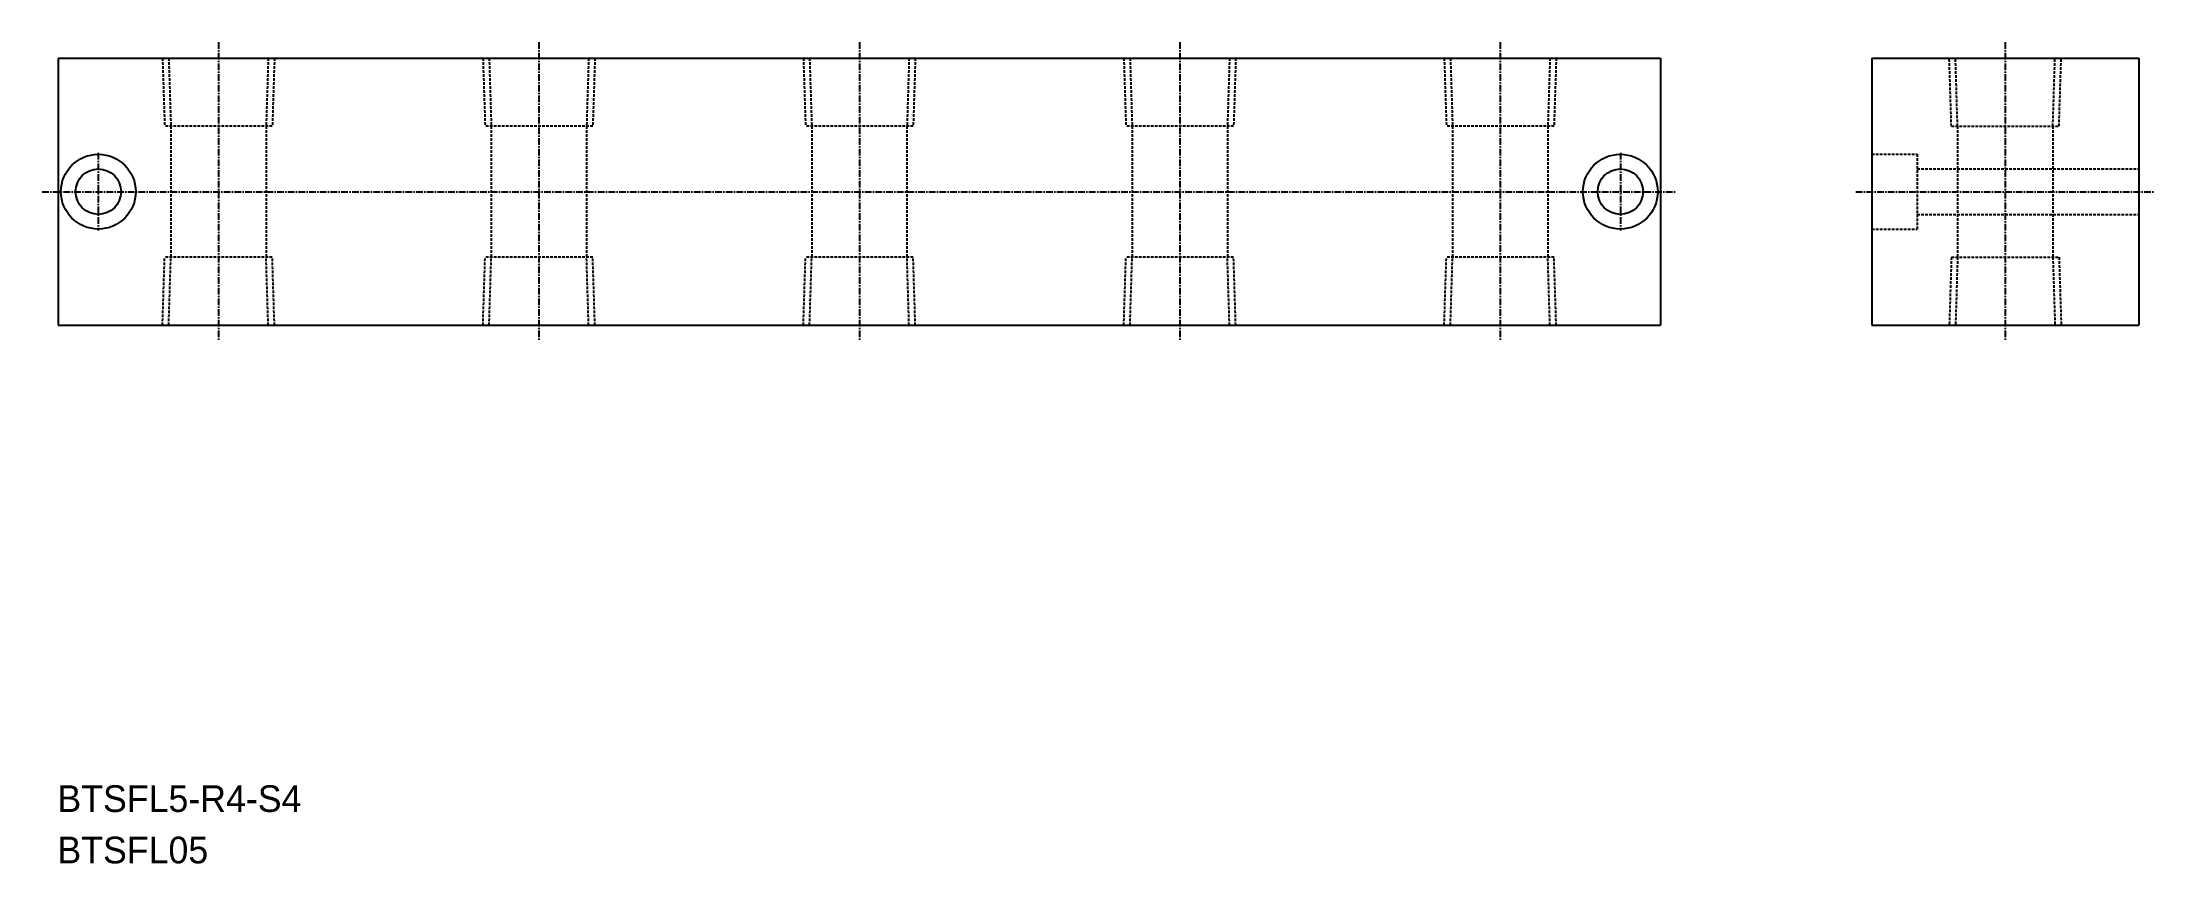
# Model space of a CAD drawing. Extents: x 2995 to 3391, y 8664 to 8818.
import ezdxf

# ---------------------------------------------------------------- set-up
doc = ezdxf.new("R2010")
doc.units = 0
doc.linetypes.add('CENTER', pattern=[2, 1.25, -0.25, 0.25, -0.25])
doc.linetypes.add('DASHED', pattern=[0.75, 0.5, -0.25])
doc.layers.get('0').update_dxf_attribs({"linetype": 'CONTINUOUS'})
doc.layers.add('CENTER', color=1, linetype='CENTER')

msp = doc.modelspace()

# ---------------------------------------------------------------- linework, layer by layer
at = {"color": 7, "linetype": 'CONTINUOUS'}
for p, q in [((2998.3, 8814.52), (3298.3, 8814.52)), ((2998.3, 8814.52), (2998.3, 8764.52)), ((3298.3, 8814.52), (3298.3, 8764.52)), ((3337.86, 8814.52), (3387.86, 8814.52)), ((3337.86, 8814.52), (3337.86, 8764.52)), ((3387.86, 8814.52), (3387.86, 8764.52)), ((2998.3, 8764.52), (3298.3, 8764.52)), ((3337.86, 8764.52), (3387.86, 8764.52))]:
    msp.add_line(p, q, dxfattribs=at)
at = {"color": 3, "linetype": 'DASHED'}
for p, q in [((3017.82, 8814.52), (3018.22, 8801.82)), ((3018.98, 8814.52), (3019.38, 8801.82)), ((3037.61, 8814.52), (3037.22, 8801.82)), ((3038.78, 8814.52), (3038.38, 8801.82)), ((3077.82, 8814.52), (3078.22, 8801.82)), ((3078.98, 8814.52), (3079.38, 8801.82)), ((3097.61, 8814.52), (3097.22, 8801.82)), ((3098.78, 8814.52), (3098.38, 8801.82)), ((3137.82, 8814.52), (3138.22, 8801.82)), ((3138.98, 8814.52), (3139.38, 8801.82)), ((3157.61, 8814.52), (3157.22, 8801.82)), ((3158.78, 8814.52), (3158.38, 8801.82)), ((3197.82, 8814.52), (3198.22, 8801.82)), ((3198.98, 8814.52), (3199.38, 8801.82)), ((3217.61, 8814.52), (3217.22, 8801.82)), ((3218.78, 8814.52), (3218.38, 8801.82)), ((3257.82, 8814.52), (3258.22, 8801.82)), ((3258.98, 8814.52), (3259.38, 8801.82)), ((3277.61, 8814.52), (3277.22, 8801.82)), ((3278.78, 8814.52), (3278.38, 8801.82)), ((3352.78, 8801.82), (3352.39, 8814.52)), ((3353.94, 8801.82), (3353.55, 8814.52)), ((3371.78, 8801.82), (3372.18, 8814.52)), ((3372.94, 8801.82), (3373.34, 8814.52)), ((3038.38, 8801.82), (3018.22, 8801.82)), ((3019.38, 8801.82), (3019.38, 8777.22)), ((3037.22, 8801.82), (3037.22, 8777.22)), ((3098.38, 8801.82), (3078.22, 8801.82)), ((3079.38, 8801.82), (3079.38, 8777.22)), ((3097.22, 8801.82), (3097.22, 8777.22)), ((3158.38, 8801.82), (3138.22, 8801.82)), ((3139.38, 8801.82), (3139.38, 8777.22)), ((3157.22, 8801.82), (3157.22, 8777.22)), ((3218.38, 8801.82), (3198.22, 8801.82)), ((3199.38, 8801.82), (3199.38, 8777.22)), ((3217.22, 8801.82), (3217.22, 8777.22)), ((3278.38, 8801.82), (3258.22, 8801.82)), ((3259.38, 8801.82), (3259.38, 8777.22)), ((3277.22, 8801.82), (3277.22, 8777.22)), ((3352.78, 8801.82), (3372.94, 8801.82)), ((3353.94, 8801.82), (3353.94, 8777.22)), ((3371.78, 8801.82), (3371.78, 8777.22)), ((3337.86, 8796.52), (3346.36, 8796.52)), ((3346.36, 8796.52), (3346.36, 8782.52)), ((3346.36, 8793.77), (3387.86, 8793.77)), ((3337.86, 8782.52), (3346.36, 8782.52)), ((3346.36, 8785.27), (3387.86, 8785.27)), ((3017.82, 8764.52), (3018.22, 8777.22)), ((3038.38, 8777.22), (3018.22, 8777.22)), ((3018.98, 8764.52), (3019.38, 8777.22)), ((3037.61, 8764.52), (3037.22, 8777.22)), ((3038.78, 8764.52), (3038.38, 8777.22)), ((3077.82, 8764.52), (3078.22, 8777.22)), ((3098.38, 8777.22), (3078.22, 8777.22)), ((3078.98, 8764.52), (3079.38, 8777.22)), ((3097.61, 8764.52), (3097.22, 8777.22)), ((3098.78, 8764.52), (3098.38, 8777.22)), ((3137.82, 8764.52), (3138.22, 8777.22)), ((3158.38, 8777.22), (3138.22, 8777.22)), ((3138.98, 8764.52), (3139.38, 8777.22)), ((3157.61, 8764.52), (3157.22, 8777.22)), ((3158.78, 8764.52), (3158.38, 8777.22)), ((3197.82, 8764.52), (3198.22, 8777.22)), ((3218.38, 8777.22), (3198.22, 8777.22)), ((3198.98, 8764.52), (3199.38, 8777.22)), ((3217.61, 8764.52), (3217.22, 8777.22)), ((3218.78, 8764.52), (3218.38, 8777.22)), ((3257.82, 8764.52), (3258.22, 8777.22)), ((3278.38, 8777.22), (3258.22, 8777.22)), ((3258.98, 8764.52), (3259.38, 8777.22)), ((3277.61, 8764.52), (3277.22, 8777.22)), ((3278.78, 8764.52), (3278.38, 8777.22)), ((3352.78, 8777.22), (3352.39, 8764.52)), ((3352.78, 8777.22), (3372.94, 8777.22)), ((3353.94, 8777.22), (3353.55, 8764.52)), ((3371.78, 8777.22), (3372.18, 8764.52)), ((3372.94, 8777.22), (3373.34, 8764.52))]:
    msp.add_line(p, q, dxfattribs=at)
at = {"color": 7, "linetype": 'CONTINUOUS'}
for centre, radius in [((3005.8, 8789.52), 7), ((3005.8, 8789.52), 4.25), ((3290.8, 8789.52), 7), ((3290.8, 8789.52), 4.25)]:
    msp.add_circle(centre, radius, dxfattribs=at)
at = {"layer": 'CENTER', "color": 1, "linetype": 'CENTER'}
for p, q in [((3028.3, 8817.52), (3028.3, 8761.52)), ((3088.3, 8817.52), (3088.3, 8761.52)), ((3148.3, 8817.52), (3148.3, 8761.52)), ((3208.3, 8817.52), (3208.3, 8761.52)), ((3268.3, 8817.52), (3268.3, 8761.52)), ((3362.86, 8817.52), (3362.86, 8761.52)), ((3005.8, 8796.77), (3005.8, 8782.27)), ((3290.8, 8796.77), (3290.8, 8782.27)), ((2995.3, 8789.52), (3301.3, 8789.52)), ((3334.86, 8789.52), (3390.86, 8789.52))]:
    msp.add_line(p, q, dxfattribs=at)

# ---------------------------------------------------------------- texts
at = {"color": 7, "linetype": 'CONTINUOUS'}
for s, p in [('BTSFL5-R4-S4', (2998.13, 8673.31)), ('BTSFL05', (2998.13, 8663.68))]:
    msp.add_text(s, height=5, dxfattribs=at).set_placement(p)

doc.saveas('drawing.dxf')
